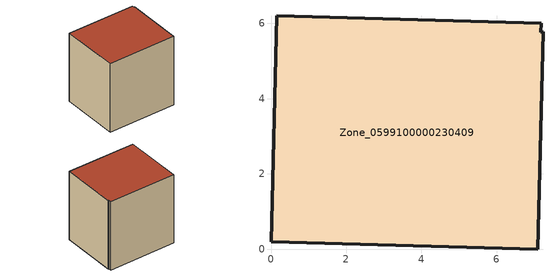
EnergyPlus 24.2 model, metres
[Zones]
Zone_0599100000230409
 floor ground (C_G): 0,0.19 0.15,6.2 7.18,6.01 7.17,5.77 7.23,5.78 7.09,0 z0
 wall outside (C_F): 0.15,6.2 0,0.19 7.09,0 7.23,5.78 7.17,5.77 7.18,6.01 0.15,6.2 z0:7.42
 roof outside (C_R): 7.09,0 7.23,5.78 7.17,5.77 7.18,6.01 0.15,6.2 0,0.19 z7.42
[BUILDING]
Pand.0599100000230409: North Axis=0; Terrain=City; Loads Convergence Tolerance Value=0.04; Temperature Convergence Tolerance Value=0.4; Solar Distribution=FullExterior; Maximum Number of Warmup Days=25; Minimum Number of Warmup Days=1
[Site:Location]
Rotterdam.The.Hague.AP_ZH_NLD Design_Conditions: Latitude=51.96; Longitude=4.45; Time Zone=1; Elevation=-4.5
[SITE:GROUNDTEMPERATURE:BUILDINGSURFACE]
18, 18, 18, 18, 18, 18, 18, 18, 18, 18, 18, 18
[MATERIAL] Thermal Absorptance=0.9; Solar Absorptance=0.7; Visible Absorptance=0.7
Name | Roughness | Thickness | Conductivity | Density | Specific Heat
G.TI.1946-1964 | MediumSmooth | 0.15 | 1 | 540 | 1210
F.TI.1946-1964 | Rough | 0.3 | 0.857143 | 1920 | 840
R.TI.1946-1964 | MediumRough | 0.2 | 0.277778 | 1500 | 1000
[CONSTRUCTION]
C_G: G.TI.1946-1964
C_F: F.TI.1946-1964
C_R: R.TI.1946-1964
[ZONE]
Zone_0599100000230409: Type=1; Multiplier=1; Ceiling Height=Autocalculate; Volume=Autocalculate; Floor Area=autocalculate; Part of Total Floor Area=Yes
[ZONEINFILTRATION:DESIGNFLOWRATE]
Infil_Zone_0599100000230409: Zone or ZoneList or Space or SpaceList=Zone_0599100000230409; Schedule=AlwaysOn; Design Flow Rate Calculation Method=Flow/Area; Flow Rate per Floor Area=0.003; Constant Term Coefficient=1; Temperature Term Coefficient=0; Velocity Term Coefficient=0; Velocity Squared Term Coefficient=0
[HVACTEMPLATE:ZONE:IDEALLOADSAIRSYSTEM]
Zone_0599100000230409: Maximum Heating Supply Air Temperature=50; Minimum Cooling Supply Air Temperature=13; Maximum Heating Supply Air Humidity Ratio=0.0156; Minimum Cooling Supply Air Humidity Ratio=0.0077; Heating Limit=NoLimit; Cooling Limit=NoLimit; Dehumidification Control Type=ConstantSensibleHeatRatio; Cooling Sensible Heat Ratio=0.7; Dehumidification Setpoint=60; Humidification Control Type=None; Humidification Setpoint=30; Outdoor Air Method=None; Outdoor Air Flow Rate per Person=0.00944; Outdoor Air Flow Rate per Zone Floor Area=0; Outdoor Air Flow Rate per Zone=0; Demand Controlled Ventilation Type=None; Outdoor Air Economizer Type=NoEconomizer; Heat Recovery Type=None; Sensible Heat Recovery Effectiveness=0.7; Latent Heat Recovery Effectiveness=0.65
[ZONECONTROL:THERMOSTAT]
ThermostatControl_Zone_0599100000230409: Zone or ZoneList=Zone_0599100000230409; Control Type Schedule=DualSetpointControlType; Control 1=Thermostat_Zone_0599100000230409; Temperature Difference Between Cutout And Setpoint=0
[THERMOSTATSETPOINT:DUALSETPOINT]
Thermostat_Zone_0599100000230409: Heating Setpoint Temperature Schedule=HeatingSetpoint_Zone_0599100000230409; Cooling Setpoint Temperature Schedule=CoolingSetpoint_Zone_0599100000230409
[SCHEDULE:COMPACT]
HeatingSetpoint_Zone_0599100000230409: Through: 12/31, For: AllDays, Until: 24:00, 21
CoolingSetpoint_Zone_0599100000230409: Through: 12/31, For: AllDays, Until: 24:00, 24
DualSetpointControlType: Through: 12/31, For: AllDays, Until: 24:00, 4
AlwaysOn: Through: 12/31, For: AllDays, Until: 24:00, 1
